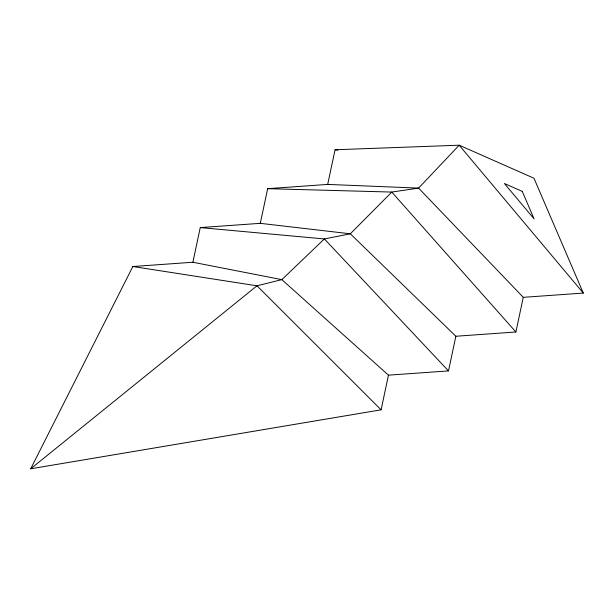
<?xml version="1.0" encoding="UTF-8"?>
<svg xmlns="http://www.w3.org/2000/svg" width="614" height="614" viewBox="0 0 614 614"><rect width="100%" height="100%" fill="white"/><g stroke="black" fill="none" stroke-linecap="round" stroke-linejoin="round"><path stroke-width="0.92" d="M192.888 262.247L281.841 279.639L388.462 375.162L381.094 409.822L30.7 468.797L132.854 266.507L192.888 262.247L200.256 227.587L260.29 223.335L350.333 233.804L455.864 336.249L515.898 331.99L523.266 297.329L418.594 188.107L327.692 184.415L267.666 188.675L260.29 223.335M327.692 184.415L335.067 149.762L459.18 145.203L533.973 178.237L583.3 293.078L523.266 297.329M388.462 375.162L448.496 370.91L455.864 336.249M30.7 468.797L256.974 285.802L281.841 279.639L324.376 238.938L350.333 233.804L391.778 192.067L418.594 188.107L459.18 145.203L583.3 293.078M267.666 188.675L391.778 192.067L515.898 331.99M200.256 227.587L324.376 238.938L448.496 370.91M335.067 149.762L337.907 150.169M132.854 266.507L256.974 285.802L381.094 409.822M522.284 191.407L504.409 183.517L534.073 218.86L522.284 191.407"/></g></svg>
